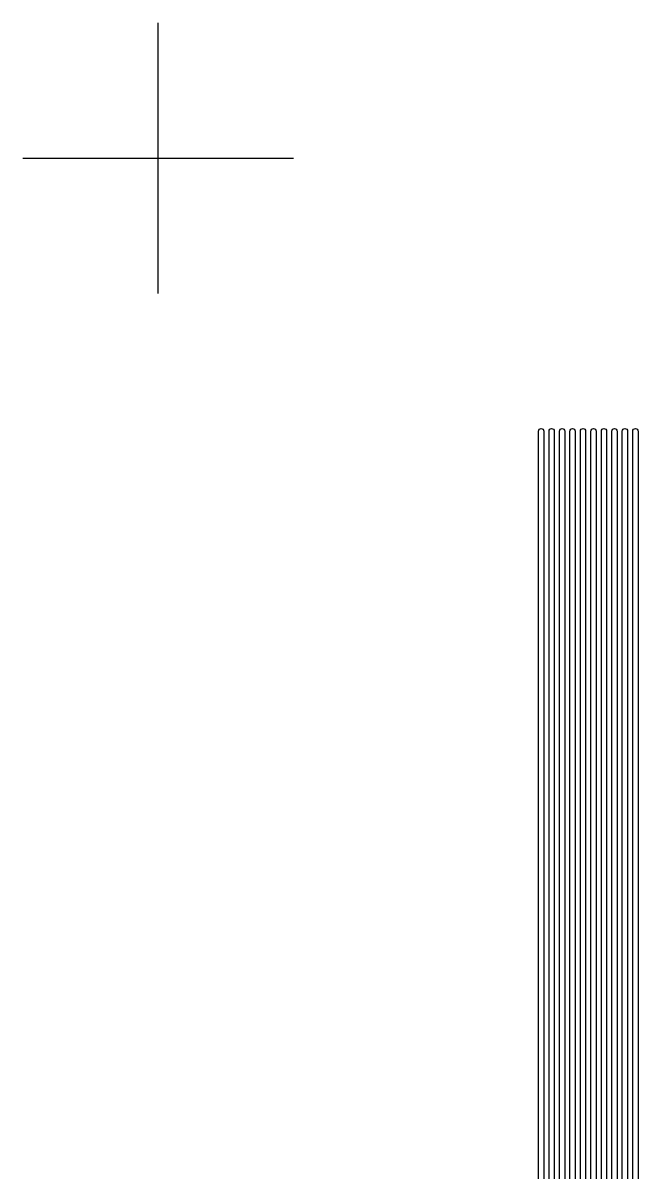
# Model space of a CAD drawing. Header units: inches. Extents: x 0 to 30.5, y 0 to 8.5.
# Drawn here: x 4.5 to 6.774, y 4.25 to 8.5 of the extents above; entities that cross this region are included whole.
import ezdxf

# ---------------------------------------------------------------- set-up
doc = ezdxf.new("R2010")
doc.units = ezdxf.units.IN
doc.header["$MEASUREMENT"] = 0

msp = doc.modelspace()

# ---------------------------------------------------------------- linework, layer by layer
for p, q in [((5, 7.5), (5, 8.5)), ((5, 7.5), (5, 8.5)), ((5, 7.5), (5, 8.5)), ((5, 7.5), (5, 8.5)), ((5, 7.5), (5, 8.5)), ((5, 7.5), (5, 8.5)), ((4.5, 8), (5.5, 8)), ((4.5, 8), (5.5, 8)), ((4.5, 8), (5.5, 8)), ((4.5, 8), (5.5, 8)), ((4.5, 8), (5.5, 8)), ((4.5, 8), (5.5, 8))]:
    msp.add_line(p, q)
at = {"color": 1, "linetype": 'Continuous'}
for points in [[(6.4065, 1.0097), (6.4065, 6.9903, -0.414214), (6.4161, 7), (6.4161, 7, -0.414214), (6.4258, 6.9903), (6.4258, 1.0097, 0.414214)], [(6.4065, 1.0097), (6.4065, 6.9903, -0.414214), (6.4161, 7), (6.4161, 7, -0.414214), (6.4258, 6.9903), (6.4258, 1.0097, 0.414214)], [(6.4065, 1.0097), (6.4065, 6.9903, -0.414214), (6.4161, 7), (6.4161, 7, -0.414214), (6.4258, 6.9903), (6.4258, 1.0097, 0.414214)], [(6.4065, 1.0097), (6.4065, 6.9903, -0.414214), (6.4161, 7), (6.4161, 7, -0.414214), (6.4258, 6.9903), (6.4258, 1.0097, 0.414214)], [(6.4065, 1.0097), (6.4065, 6.9903, -0.414214), (6.4161, 7), (6.4161, 7, -0.414214), (6.4258, 6.9903), (6.4258, 1.0097, 0.414214)], [(6.4452, 1.0097), (6.4452, 6.9903, -0.414214), (6.4548, 7), (6.4548, 7, -0.414214), (6.4645, 6.9903), (6.4645, 1.0097, 0.414214)], [(6.4452, 1.0097), (6.4452, 6.9903, -0.414214), (6.4548, 7), (6.4548, 7, -0.414214), (6.4645, 6.9903), (6.4645, 1.0097, 0.414214)], [(6.4452, 1.0097), (6.4452, 6.9903, -0.414214), (6.4548, 7), (6.4548, 7, -0.414214), (6.4645, 6.9903), (6.4645, 1.0097, 0.414214)], [(6.4452, 1.0097), (6.4452, 6.9903, -0.414214), (6.4548, 7), (6.4548, 7, -0.414214), (6.4645, 6.9903), (6.4645, 1.0097, 0.414214)], [(6.4452, 1.0097), (6.4452, 6.9903, -0.414214), (6.4548, 7), (6.4548, 7, -0.414214), (6.4645, 6.9903), (6.4645, 1.0097, 0.414214)], [(6.4839, 1.0097), (6.4839, 6.9903, -0.414214), (6.4935, 7), (6.4935, 7, -0.414214), (6.5032, 6.9903), (6.5032, 1.0097, 0.414214)], [(6.4839, 1.0097), (6.4839, 6.9903, -0.414214), (6.4935, 7), (6.4935, 7, -0.414214), (6.5032, 6.9903), (6.5032, 1.0097, 0.414214)], [(6.4839, 1.0097), (6.4839, 6.9903, -0.414214), (6.4935, 7), (6.4935, 7, -0.414214), (6.5032, 6.9903), (6.5032, 1.0097, 0.414214)], [(6.4839, 1.0097), (6.4839, 6.9903, -0.414214), (6.4935, 7), (6.4935, 7, -0.414214), (6.5032, 6.9903), (6.5032, 1.0097, 0.414214)], [(6.4839, 1.0097), (6.4839, 6.9903, -0.414214), (6.4935, 7), (6.4935, 7, -0.414214), (6.5032, 6.9903), (6.5032, 1.0097, 0.414214)], [(6.5226, 1.0097), (6.5226, 6.9903, -0.414214), (6.5323, 7), (6.5323, 7, -0.414214), (6.5419, 6.9903), (6.5419, 1.0097, 0.414214)], [(6.5226, 1.0097), (6.5226, 6.9903, -0.414214), (6.5323, 7), (6.5323, 7, -0.414214), (6.5419, 6.9903), (6.5419, 1.0097, 0.414214)], [(6.5226, 1.0097), (6.5226, 6.9903, -0.414214), (6.5323, 7), (6.5323, 7, -0.414214), (6.5419, 6.9903), (6.5419, 1.0097, 0.414214)], [(6.5226, 1.0097), (6.5226, 6.9903, -0.414214), (6.5323, 7), (6.5323, 7, -0.414214), (6.5419, 6.9903), (6.5419, 1.0097, 0.414214)], [(6.5226, 1.0097), (6.5226, 6.9903, -0.414214), (6.5323, 7), (6.5323, 7, -0.414214), (6.5419, 6.9903), (6.5419, 1.0097, 0.414214)], [(6.5613, 1.0097), (6.5613, 6.9903, -0.414214), (6.571, 7), (6.571, 7, -0.414214), (6.5806, 6.9903), (6.5806, 1.0097, 0.414214)], [(6.5613, 1.0097), (6.5613, 6.9903, -0.414214), (6.571, 7), (6.571, 7, -0.414214), (6.5806, 6.9903), (6.5806, 1.0097, 0.414214)], [(6.5613, 1.0097), (6.5613, 6.9903, -0.414214), (6.571, 7), (6.571, 7, -0.414214), (6.5806, 6.9903), (6.5806, 1.0097, 0.414214)], [(6.5613, 1.0097), (6.5613, 6.9903, -0.414214), (6.571, 7), (6.571, 7, -0.414214), (6.5806, 6.9903), (6.5806, 1.0097, 0.414214)], [(6.5613, 1.0097), (6.5613, 6.9903, -0.414214), (6.571, 7), (6.571, 7, -0.414214), (6.5806, 6.9903), (6.5806, 1.0097, 0.414214)], [(6.6, 1.0097), (6.6, 6.9903, -0.414214), (6.6097, 7), (6.6097, 7, -0.414214), (6.6194, 6.9903), (6.6194, 1.0097, 0.414214)], [(6.6, 1.0097), (6.6, 6.9903, -0.414214), (6.6097, 7), (6.6097, 7, -0.414214), (6.6194, 6.9903), (6.6194, 1.0097, 0.414214)], [(6.6, 1.0097), (6.6, 6.9903, -0.414214), (6.6097, 7), (6.6097, 7, -0.414214), (6.6194, 6.9903), (6.6194, 1.0097, 0.414214)], [(6.6, 1.0097), (6.6, 6.9903, -0.414214), (6.6097, 7), (6.6097, 7, -0.414214), (6.6194, 6.9903), (6.6194, 1.0097, 0.414214)], [(6.6, 1.0097), (6.6, 6.9903, -0.414214), (6.6097, 7), (6.6097, 7, -0.414214), (6.6194, 6.9903), (6.6194, 1.0097, 0.414214)], [(6.6387, 1.0097), (6.6387, 6.9903, -0.414214), (6.6484, 7), (6.6484, 7, -0.414214), (6.6581, 6.9903), (6.6581, 1.0097, 0.414214)], [(6.6387, 1.0097), (6.6387, 6.9903, -0.414214), (6.6484, 7), (6.6484, 7, -0.414214), (6.6581, 6.9903), (6.6581, 1.0097, 0.414214)], [(6.6387, 1.0097), (6.6387, 6.9903, -0.414214), (6.6484, 7), (6.6484, 7, -0.414214), (6.6581, 6.9903), (6.6581, 1.0097, 0.414214)], [(6.6387, 1.0097), (6.6387, 6.9903, -0.414214), (6.6484, 7), (6.6484, 7, -0.414214), (6.6581, 6.9903), (6.6581, 1.0097, 0.414214)], [(6.6387, 1.0097), (6.6387, 6.9903, -0.414214), (6.6484, 7), (6.6484, 7, -0.414214), (6.6581, 6.9903), (6.6581, 1.0097, 0.414214)], [(6.6774, 1.0097), (6.6774, 6.9903, -0.414214), (6.6871, 7), (6.6871, 7, -0.414214), (6.6968, 6.9903), (6.6968, 1.0097, 0.414214)], [(6.6774, 1.0097), (6.6774, 6.9903, -0.414214), (6.6871, 7), (6.6871, 7, -0.414214), (6.6968, 6.9903), (6.6968, 1.0097, 0.414214)], [(6.6774, 1.0097), (6.6774, 6.9903, -0.414214), (6.6871, 7), (6.6871, 7, -0.414214), (6.6968, 6.9903), (6.6968, 1.0097, 0.414214)], [(6.6774, 1.0097), (6.6774, 6.9903, -0.414214), (6.6871, 7), (6.6871, 7, -0.414214), (6.6968, 6.9903), (6.6968, 1.0097, 0.414214)], [(6.6774, 1.0097), (6.6774, 6.9903, -0.414214), (6.6871, 7), (6.6871, 7, -0.414214), (6.6968, 6.9903), (6.6968, 1.0097, 0.414214)], [(6.7161, 1.0097), (6.7161, 6.9903, -0.414214), (6.7258, 7), (6.7258, 7, -0.414214), (6.7355, 6.9903), (6.7355, 1.0097, 0.414214)], [(6.7161, 1.0097), (6.7161, 6.9903, -0.414214), (6.7258, 7), (6.7258, 7, -0.414214), (6.7355, 6.9903), (6.7355, 1.0097, 0.414214)], [(6.7161, 1.0097), (6.7161, 6.9903, -0.414214), (6.7258, 7), (6.7258, 7, -0.414214), (6.7355, 6.9903), (6.7355, 1.0097, 0.414214)], [(6.7161, 1.0097), (6.7161, 6.9903, -0.414214), (6.7258, 7), (6.7258, 7, -0.414214), (6.7355, 6.9903), (6.7355, 1.0097, 0.414214)], [(6.7161, 1.0097), (6.7161, 6.9903, -0.414214), (6.7258, 7), (6.7258, 7, -0.414214), (6.7355, 6.9903), (6.7355, 1.0097, 0.414214)], [(6.7548, 1.0097), (6.7548, 6.9903, -0.414214), (6.7645, 7), (6.7645, 7, -0.414214), (6.7742, 6.9903), (6.7742, 1.0097, 0.414214)], [(6.7548, 1.0097), (6.7548, 6.9903, -0.414214), (6.7645, 7), (6.7645, 7, -0.414214), (6.7742, 6.9903), (6.7742, 1.0097, 0.414214)], [(6.7548, 1.0097), (6.7548, 6.9903, -0.414214), (6.7645, 7), (6.7645, 7, -0.414214), (6.7742, 6.9903), (6.7742, 1.0097, 0.414214)], [(6.7548, 1.0097), (6.7548, 6.9903, -0.414214), (6.7645, 7), (6.7645, 7, -0.414214), (6.7742, 6.9903), (6.7742, 1.0097, 0.414214)], [(6.7548, 1.0097), (6.7548, 6.9903, -0.414214), (6.7645, 7), (6.7645, 7, -0.414214), (6.7742, 6.9903), (6.7742, 1.0097, 0.414214)]]:
    msp.add_lwpolyline(points, format="xyb", dxfattribs=at)

doc.saveas('drawing.dxf')
